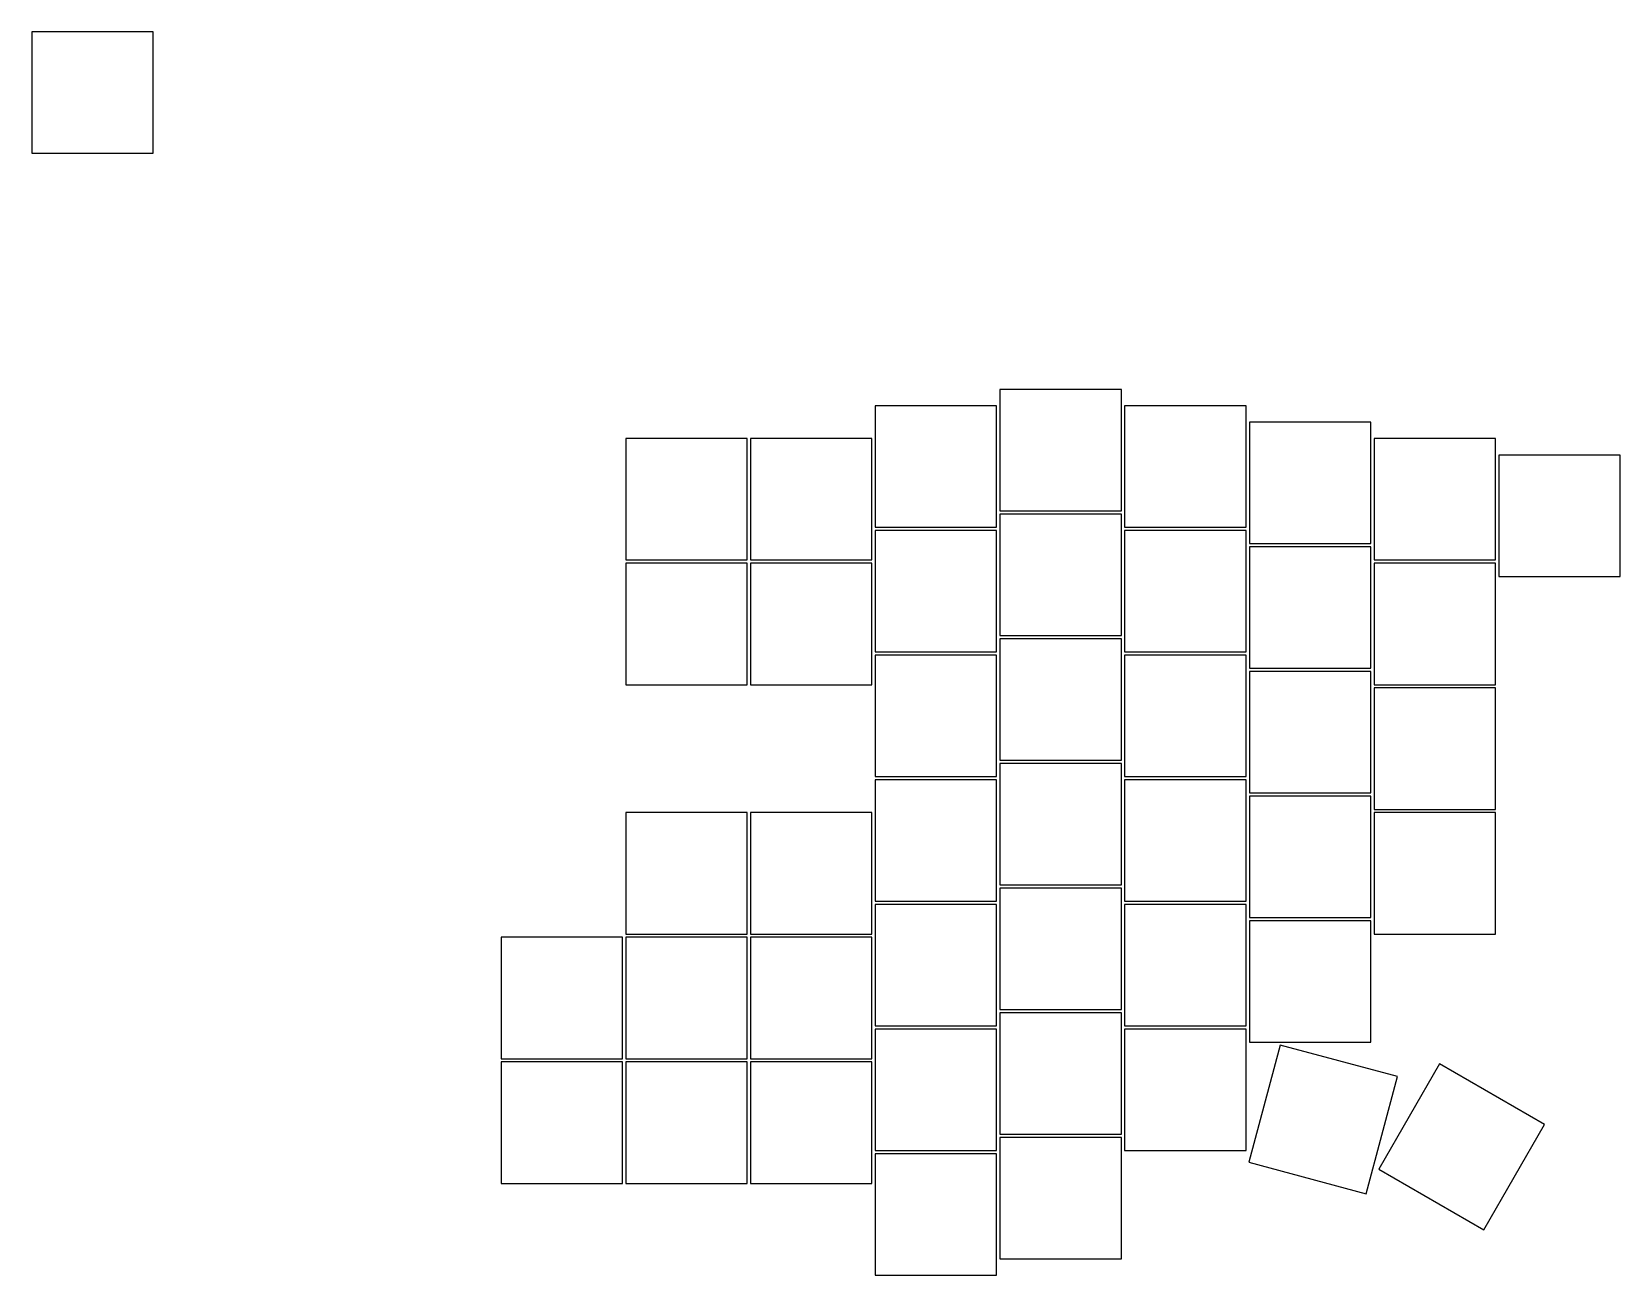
# Model space of a CAD drawing. Header units: millimetres. Extents: x 19 to 261, y -104 to 85.
import ezdxf

# ---------------------------------------------------------------- set-up
doc = ezdxf.new("R2010")
doc.units = ezdxf.units.MM

msp = doc.modelspace()

# ---------------------------------------------------------------- linework, layer by layer
for p, q in [((37.75, 85.25), (19.25, 85.25)), ((19.25, 85.25), (19.25, 66.75)), ((37.75, 66.75), (37.75, 85.25)), ((19.25, 66.75), (37.75, 66.75)), ((185.25, 30.75), (166.75, 30.75)), ((166.75, 30.75), (166.75, 12.25)), ((185.25, 12.25), (185.25, 30.75)), ((166.25, 28.25), (147.75, 28.25)), ((147.75, 28.25), (147.75, 9.75)), ((166.25, 9.75), (166.25, 28.25)), ((204.25, 28.25), (185.75, 28.25)), ((185.75, 28.25), (185.75, 9.75)), ((204.25, 9.75), (204.25, 28.25)), ((223.25, 25.75), (204.75, 25.75)), ((204.75, 25.75), (204.75, 7.25)), ((223.25, 7.25), (223.25, 25.75)), ((128.25, 23.25), (109.75, 23.25)), ((109.75, 23.25), (109.75, 4.75)), ((128.25, 4.75), (128.25, 23.25)), ((147.25, 23.25), (128.75, 23.25)), ((128.75, 23.25), (128.75, 4.75)), ((147.25, 4.75), (147.25, 23.25)), ((242.25, 23.25), (223.75, 23.25)), ((223.75, 23.25), (223.75, 4.75)), ((242.25, 4.75), (242.25, 23.25)), ((261.25, 20.75), (242.75, 20.75)), ((242.75, 20.75), (242.75, 2.25)), ((261.25, 2.25), (261.25, 20.75)), ((166.75, 12.25), (185.25, 12.25)), ((147.75, 9.75), (166.25, 9.75)), ((185.25, 11.75), (166.75, 11.75)), ((166.75, 11.75), (166.75, -6.75)), ((185.25, -6.75), (185.25, 11.75)), ((185.75, 9.75), (204.25, 9.75)), ((166.25, 9.25), (147.75, 9.25)), ((147.75, 9.25), (147.75, -9.25)), ((166.25, -9.25), (166.25, 9.25)), ((204.25, 9.25), (185.75, 9.25)), ((185.75, 9.25), (185.75, -9.25)), ((204.25, -9.25), (204.25, 9.25)), ((204.75, 7.25), (223.25, 7.25)), ((223.25, 6.75), (204.75, 6.75)), ((204.75, 6.75), (204.75, -11.75)), ((223.25, -11.75), (223.25, 6.75)), ((109.75, 4.75), (128.25, 4.75)), ((128.25, 4.25), (109.75, 4.25)), ((109.75, 4.25), (109.75, -14.25)), ((128.25, -14.25), (128.25, 4.25)), ((128.75, 4.75), (147.25, 4.75)), ((147.25, 4.25), (128.75, 4.25)), ((128.75, 4.25), (128.75, -14.25)), ((147.25, -14.25), (147.25, 4.25)), ((223.75, 4.75), (242.25, 4.75)), ((242.25, 4.25), (223.75, 4.25)), ((223.75, 4.25), (223.75, -14.25)), ((242.25, -14.25), (242.25, 4.25)), ((242.75, 2.25), (261.25, 2.25)), ((166.75, -6.75), (185.25, -6.75)), ((185.25, -7.25), (166.75, -7.25)), ((166.75, -7.25), (166.75, -25.75)), ((185.25, -25.75), (185.25, -7.25)), ((147.75, -9.25), (166.25, -9.25)), ((185.75, -9.25), (204.25, -9.25)), ((166.25, -9.75), (147.75, -9.75)), ((147.75, -9.75), (147.75, -28.25)), ((166.25, -28.25), (166.25, -9.75)), ((204.25, -9.75), (185.75, -9.75)), ((185.75, -9.75), (185.75, -28.25)), ((204.25, -28.25), (204.25, -9.75)), ((204.75, -11.75), (223.25, -11.75)), ((109.75, -14.25), (128.25, -14.25)), ((128.75, -14.25), (147.25, -14.25)), ((223.25, -12.25), (204.75, -12.25)), ((204.75, -12.25), (204.75, -30.75)), ((223.25, -30.75), (223.25, -12.25)), ((223.75, -14.25), (242.25, -14.25)), ((242.25, -14.75), (223.75, -14.75)), ((223.75, -14.75), (223.75, -33.25)), ((242.25, -33.25), (242.25, -14.75)), ((166.75, -25.75), (185.25, -25.75)), ((185.25, -26.25), (166.75, -26.25)), ((166.75, -26.25), (166.75, -44.75)), ((185.25, -44.75), (185.25, -26.25)), ((147.75, -28.25), (166.25, -28.25)), ((166.25, -28.75), (147.75, -28.75)), ((147.75, -28.75), (147.75, -47.25)), ((166.25, -47.25), (166.25, -28.75)), ((185.75, -28.25), (204.25, -28.25)), ((204.25, -28.75), (185.75, -28.75)), ((185.75, -28.75), (185.75, -47.25)), ((204.25, -47.25), (204.25, -28.75)), ((204.75, -30.75), (223.25, -30.75)), ((223.25, -31.25), (204.75, -31.25)), ((204.75, -31.25), (204.75, -49.75)), ((223.25, -49.75), (223.25, -31.25)), ((128.25, -33.75), (109.75, -33.75)), ((109.75, -33.75), (109.75, -52.25)), ((128.25, -52.25), (128.25, -33.75)), ((147.25, -33.75), (128.75, -33.75)), ((128.75, -33.75), (128.75, -52.25)), ((147.25, -52.25), (147.25, -33.75)), ((223.75, -33.25), (242.25, -33.25)), ((242.25, -33.75), (223.75, -33.75)), ((223.75, -33.75), (223.75, -52.25)), ((242.25, -52.25), (242.25, -33.75)), ((166.75, -44.75), (185.25, -44.75)), ((185.25, -45.25), (166.75, -45.25)), ((166.75, -45.25), (166.75, -63.75)), ((185.25, -63.75), (185.25, -45.25)), ((147.75, -47.25), (166.25, -47.25)), ((166.25, -47.75), (147.75, -47.75)), ((147.75, -47.75), (147.75, -66.25)), ((166.25, -66.25), (166.25, -47.75)), ((185.75, -47.25), (204.25, -47.25)), ((204.25, -47.75), (185.75, -47.75)), ((185.75, -47.75), (185.75, -66.25)), ((204.25, -66.25), (204.25, -47.75)), ((204.75, -49.75), (223.25, -49.75)), ((223.25, -50.25), (204.75, -50.25)), ((204.75, -50.25), (204.75, -68.75)), ((223.25, -68.75), (223.25, -50.25)), ((109.25, -52.75), (90.75, -52.75)), ((90.75, -52.75), (90.75, -71.25)), ((109.25, -71.25), (109.25, -52.75)), ((109.75, -52.25), (128.25, -52.25)), ((128.25, -52.75), (109.75, -52.75)), ((109.75, -52.75), (109.75, -71.25)), ((128.25, -71.25), (128.25, -52.75)), ((128.75, -52.25), (147.25, -52.25)), ((147.25, -52.75), (128.75, -52.75)), ((128.75, -52.75), (128.75, -71.25)), ((147.25, -71.25), (147.25, -52.75)), ((223.75, -52.25), (242.25, -52.25)), ((166.75, -63.75), (185.25, -63.75)), ((185.25, -64.25), (166.75, -64.25)), ((166.75, -64.25), (166.75, -82.75)), ((185.25, -82.75), (185.25, -64.25)), ((147.75, -66.25), (166.25, -66.25)), ((166.25, -66.75), (147.75, -66.75)), ((147.75, -66.75), (147.75, -85.25)), ((166.25, -85.25), (166.25, -66.75)), ((185.75, -66.25), (204.25, -66.25)), ((204.25, -66.75), (185.75, -66.75)), ((185.75, -66.75), (185.75, -85.25)), ((204.25, -85.25), (204.25, -66.75)), ((209.46, -69.17), (204.67, -87.04)), ((204.75, -68.75), (223.25, -68.75)), ((227.33, -73.96), (209.46, -69.17)), ((90.75, -71.25), (109.25, -71.25)), ((109.25, -71.75), (90.75, -71.75)), ((90.75, -71.75), (90.75, -90.25)), ((109.25, -90.25), (109.25, -71.75)), ((109.75, -71.25), (128.25, -71.25)), ((128.25, -71.75), (109.75, -71.75)), ((109.75, -71.75), (109.75, -90.25)), ((128.25, -90.25), (128.25, -71.75)), ((128.75, -71.25), (147.25, -71.25)), ((147.25, -71.75), (128.75, -71.75)), ((128.75, -71.75), (128.75, -90.25)), ((147.25, -90.25), (147.25, -71.75)), ((233.7, -72.05), (224.45, -88.07)), ((249.72, -81.3), (233.7, -72.05)), ((222.54, -91.83), (227.33, -73.96)), ((240.47, -97.32), (249.72, -81.3)), ((166.75, -82.75), (185.25, -82.75)), ((185.25, -83.25), (166.75, -83.25)), ((166.75, -83.25), (166.75, -101.75)), ((185.25, -101.75), (185.25, -83.25)), ((147.75, -85.25), (166.25, -85.25)), ((166.25, -85.75), (147.75, -85.75)), ((147.75, -85.75), (147.75, -104.25)), ((166.25, -104.25), (166.25, -85.75)), ((185.75, -85.25), (204.25, -85.25)), ((204.67, -87.04), (222.54, -91.83)), ((224.45, -88.07), (240.47, -97.32)), ((90.75, -90.25), (109.25, -90.25)), ((109.75, -90.25), (128.25, -90.25)), ((128.75, -90.25), (147.25, -90.25)), ((166.75, -101.75), (185.25, -101.75)), ((147.75, -104.25), (166.25, -104.25))]:
    msp.add_line(p, q)

doc.saveas('drawing.dxf')
